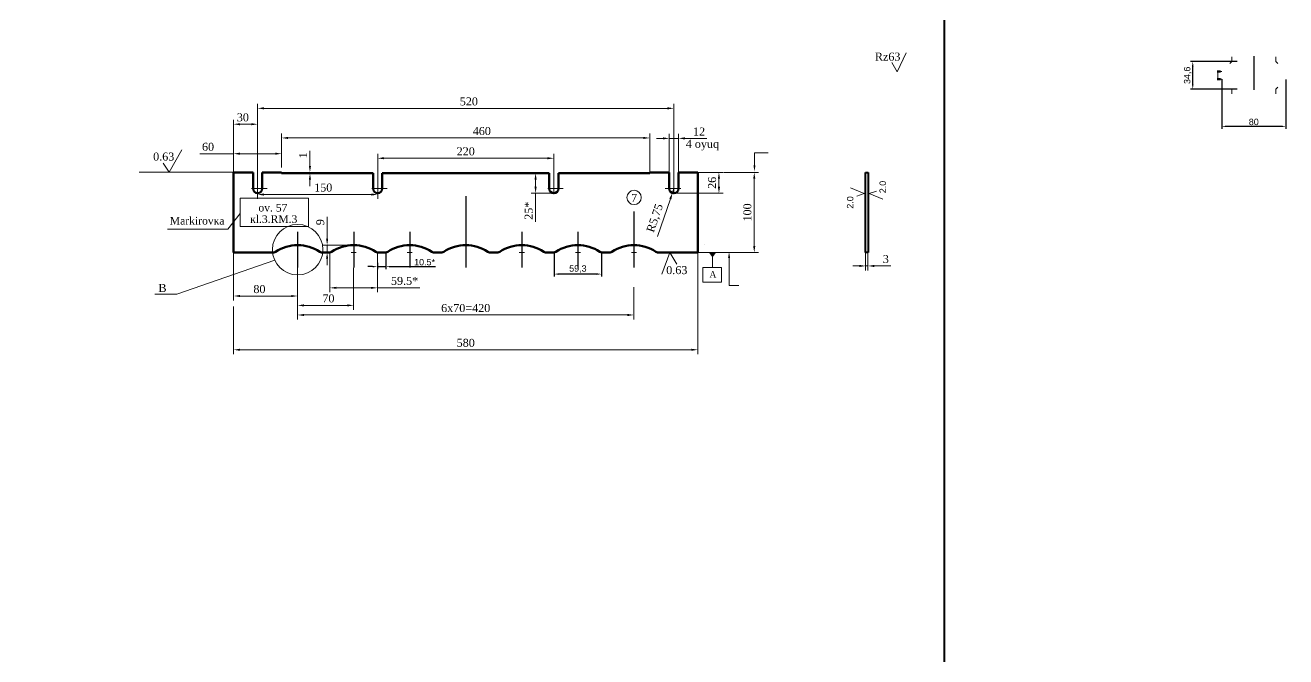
# Model space of a CAD drawing. Header units: millimetres. Extents: x 1526 to 31626, y -4643 to 9189.
# Drawn here: x 6226 to 7801, y 6533 to 7322 of the extents above; entities that cross this region are included whole.
import ezdxf

# ---------------------------------------------------------------- set-up
doc = ezdxf.new("R2010")
doc.units = ezdxf.units.MM
for name, color, linetype, lineweight in [('Quota', 3, 'Continuous', 40), ('контурная', 7, 'Continuous', 50), ('размерные', 7, 'Continuous', 25), ('тонкая', 7, 'Continuous', 20), ('тонкий', 7, 'Continuous', 20)]:
    doc.layers.add(name, color=color, linetype=linetype, lineweight=lineweight)
doc.layers.add('осевая', color=4, linetype='Continuous')
doc.styles.add('s2.5v4', font='times.ttf', dxfattribs={"height": 10})
doc.styles.get("Standard").update_dxf_attribs({"font": 'arial.ttf'})
doc.dimstyles.new('s2.5v4', dxfattribs={"dimtxt": 10, "dimasz": 8, "dimexe": 5.5, "dimexo": 0.5, "dimgap": 3.5, "dimtad": 1, "dimdec": 0, "dimtxsty": 's2.5v4', "dimcen": 2.5, "dimclrd": 256, "dimclre": 1, "dimclrt": 256, "dimadec": 0, "dimazin": 0, "dimtfac": 1, "dimtdec": 0, "dimtmove": 0, "dimatfit": 3, "dimfxl": 1, "dimlwd": -1, "dimlwe": -1, "dimarcsym": 0})
doc.dimstyles.new('s2v4', dxfattribs={"dimtxt": 8, "dimasz": 6, "dimexe": 3, "dimexo": 0, "dimgap": 1.5, "dimtad": 1, "dimtxsty": 'Standard', "dimcen": 2.5, "dimadec": 0, "dimazin": 0, "dimtfac": 1, "dimtmove": 0, "dimatfit": 3, "dimfxl": 1, "dimarcsym": 0})
doc.dimstyles.new('s2v4$0', dxfattribs={"dimtxt": 8, "dimasz": 6, "dimexe": 3, "dimexo": 0, "dimgap": 1.5, "dimtad": 1, "dimtxsty": 'Standard', "dimcen": 2.5, "dimadec": 0, "dimazin": 0, "dimtfac": 1, "dimtmove": 0, "dimatfit": 3, "dimfxl": 1, "dimarcsym": 0})

# ---------------------------------------------------------------- blocks, each defined once
blk = doc.blocks.new('*D319')
at = {"layer": 'Defpoints', "color": 0, "transparency": 16777216}
for p in [(6516.6, 7218.2), (6516.6, 7138.1), (7036.6, 7138.1)]:
    blk.add_point(p, dxfattribs=at)
at = {"layer": 'тонкая', "color": 1, "transparency": 16777216}
for p, q in [((6516.6, 7138.6), (6516.6, 7223.7)), ((7036.6, 7138.6), (7036.6, 7223.7))]:
    blk.add_line(p, q, dxfattribs=at)
at = {"layer": 'тонкая', "transparency": 16777216}
blk.add_line((7028.6, 7218.2), (6524.6, 7218.2), dxfattribs=at)
for points in [[(6524.6, 7219.6), (6524.6, 7216.9), (6516.6, 7218.2)], [(7028.6, 7219.6), (7028.6, 7216.9), (7036.6, 7218.2)]]:
    blk.add_solid(points, dxfattribs=at)
at = {"layer": 'тонкая', "transparency": 16777216, "insert": (6780.5, 7226.8), "char_height": 10, "attachment_point": 5, "style": 's2.5v4'}
blk.add_mtext('520', dxfattribs=at)
blk = doc.blocks.new('*D213')
at = {"layer": 'Defpoints', "color": 0, "transparency": 16777216}
for p in [(6863.9, 7137.1), (6880.9, 7137.1), (6886.6, 7112.1)]:
    blk.add_point(p, dxfattribs=at)
at = {"layer": 'тонкая', "color": 1, "transparency": 16777216}
for p, q in [((6880.4, 7137.1), (6858.4, 7137.1)), ((6886.1, 7112.1), (6858.4, 7112.1))]:
    blk.add_line(p, q, dxfattribs=at)
at = {"layer": 'тонкая', "transparency": 16777216}
for p, q in [((6863.9, 7129.1), (6863.9, 7120.1)), ((6863.9, 7112.1), (6863.9, 7076.3))]:
    blk.add_line(p, q, dxfattribs=at)
for points in [[(6862.5, 7129.1), (6865.2, 7129.1), (6863.9, 7137.1)], [(6862.5, 7120.1), (6865.2, 7120.1), (6863.9, 7112.1)]]:
    blk.add_solid(points, dxfattribs=at)
at = {"layer": 'тонкая', "transparency": 16777216, "insert": (6855.3, 7090.2), "char_height": 10, "attachment_point": 5, "rotation": 90, "style": 's2.5v4'}
blk.add_mtext('25*', dxfattribs=at)
blk = doc.blocks.new('*D320')
at = {"layer": 'Defpoints', "color": 0, "transparency": 16777216}
for p in [(6547.6, 7138.1), (6582, 7137.1), (6587.9, 7137.1)]:
    blk.add_point(p, dxfattribs=at)
at = {"layer": 'тонкая', "transparency": 16777216}
for p, q in [((6582, 7146.1), (6582, 7165)), ((6582, 7137.1), (6582, 7138.1)), ((6582, 7129.1), (6582, 7121.1))]:
    blk.add_line(p, q, dxfattribs=at)
at = {"layer": 'тонкая', "color": 1, "transparency": 16777216}
for p, q in [((6548.1, 7138.1), (6587.5, 7138.1)), ((6587.4, 7137.1), (6576.5, 7137.1))]:
    blk.add_line(p, q, dxfattribs=at)
at = {"layer": 'тонкая', "transparency": 16777216}
for points in [[(6580.7, 7146.1), (6583.3, 7146.1), (6582, 7138.1)], [(6580.7, 7129.1), (6583.3, 7129.1), (6582, 7137.1)]]:
    blk.add_solid(points, dxfattribs=at)
at = {"layer": 'тонкая', "transparency": 16777216, "insert": (6573.5, 7159.5), "char_height": 10, "attachment_point": 5, "rotation": 90, "style": 's2.5v4'}
blk.add_mtext('1', dxfattribs=at)
blk = doc.blocks.new('*D321')
at = {"layer": 'Defpoints', "color": 0, "transparency": 16777216}
for p in [(6486.6, 7198.4), (6486.6, 7138.1), (6516.6, 7138.6)]:
    blk.add_point(p, dxfattribs=at)
at = {"layer": 'тонкая', "color": 1, "transparency": 16777216}
for p, q in [((6486.6, 7138.6), (6486.6, 7203.9)), ((6516.6, 7139.1), (6516.6, 7203.9))]:
    blk.add_line(p, q, dxfattribs=at)
at = {"layer": 'тонкая', "transparency": 16777216}
blk.add_line((6508.6, 7198.4), (6494.6, 7198.4), dxfattribs=at)
for points in [[(6494.6, 7199.7), (6494.6, 7197), (6486.6, 7198.4)], [(6508.6, 7199.7), (6508.6, 7197), (6516.6, 7198.4)]]:
    blk.add_solid(points, dxfattribs=at)
at = {"layer": 'тонкая', "transparency": 16777216, "insert": (6498.2, 7206.9), "char_height": 10, "attachment_point": 5, "style": 's2.5v4'}
blk.add_mtext('30', dxfattribs=at)
blk = doc.blocks.new('*D322')
at = {"layer": 'Defpoints', "color": 0, "transparency": 16777216}
for p in [(7042.4, 7180.7), (7030.9, 7138.1), (7042.4, 7138.1)]:
    blk.add_point(p, dxfattribs=at)
at = {"layer": 'тонкая', "transparency": 16777216}
for p, q in [((7022.9, 7180.7), (7014.9, 7180.7)), ((7030.9, 7180.7), (7042.4, 7180.7)), ((7050.4, 7180.7), (7077.8, 7180.7))]:
    blk.add_line(p, q, dxfattribs=at)
at = {"layer": 'тонкая', "color": 1, "transparency": 16777216}
for p, q in [((7030.9, 7138.6), (7030.9, 7186.2)), ((7042.4, 7138.6), (7042.4, 7186.2))]:
    blk.add_line(p, q, dxfattribs=at)
at = {"layer": 'тонкая', "transparency": 16777216}
for points in [[(7022.9, 7182), (7022.9, 7179.3), (7030.9, 7180.7)], [(7050.4, 7182), (7050.4, 7179.3), (7042.4, 7180.7)]]:
    blk.add_solid(points, dxfattribs=at)
at = {"layer": 'тонкая', "transparency": 16777216, "insert": (7068.1, 7189.2), "char_height": 10, "attachment_point": 5, "style": 's2.5v4'}
blk.add_mtext('12', dxfattribs=at)
blk = doc.blocks.new('*D323')
at = {"layer": 'Defpoints', "color": 0, "transparency": 16777216}
for p in [(7066.6, 7138.1), (7092.9, 7138.1), (7036.6, 7112.1)]:
    blk.add_point(p, dxfattribs=at)
at = {"layer": 'тонкая', "color": 1, "transparency": 16777216}
for p, q in [((7067.1, 7138.1), (7098.4, 7138.1)), ((7037.1, 7112.1), (7098.4, 7112.1))]:
    blk.add_line(p, q, dxfattribs=at)
at = {"layer": 'тонкая', "transparency": 16777216}
blk.add_line((7092.9, 7120.1), (7092.9, 7130.1), dxfattribs=at)
for points in [[(7091.6, 7130.1), (7094.3, 7130.1), (7092.9, 7138.1)], [(7091.6, 7120.1), (7094.3, 7120.1), (7092.9, 7112.1)]]:
    blk.add_solid(points, dxfattribs=at)
at = {"layer": 'тонкая', "transparency": 16777216, "insert": (7084.4, 7125.1), "char_height": 10, "attachment_point": 5, "rotation": 90, "style": 's2.5v4'}
blk.add_mtext('26', dxfattribs=at)
blk = doc.blocks.new('*D214')
at = {"layer": 'Defpoints', "color": 0, "transparency": 16777216}
for p in [(6486.6, 7154.2), (6546.6, 7161.5), (6546.6, 7143.6)]:
    blk.add_point(p, dxfattribs=at)
at = {"layer": 'тонкая', "color": 1, "transparency": 16777216}
for p, q in [((6486.6, 7154.7), (6486.6, 7167)), ((6546.6, 7144.1), (6546.6, 7167))]:
    blk.add_line(p, q, dxfattribs=at)
at = {"layer": 'тонкая', "transparency": 16777216}
for p, q in [((6486.6, 7161.5), (6444.4, 7161.5)), ((6538.6, 7161.5), (6494.6, 7161.5))]:
    blk.add_line(p, q, dxfattribs=at)
for points in [[(6494.6, 7162.9), (6494.6, 7160.2), (6486.6, 7161.5)], [(6538.6, 7162.9), (6538.6, 7160.2), (6546.6, 7161.5)]]:
    blk.add_solid(points, dxfattribs=at)
at = {"layer": 'тонкая', "transparency": 16777216, "insert": (6454.7, 7170.1), "char_height": 10, "attachment_point": 5, "style": 's2.5v4'}
blk.add_mtext('60', dxfattribs=at)
blk = doc.blocks.new('*D324')
at = {"layer": 'Defpoints', "color": 0, "transparency": 16777216}
for p in [(7006.6, 7181.2), (6546.6, 7160.1), (7006.6, 7138.1)]:
    blk.add_point(p, dxfattribs=at)
at = {"layer": 'тонкая', "color": 1, "transparency": 16777216}
for p, q in [((6546.6, 7160.6), (6546.6, 7186.7)), ((7006.6, 7138.6), (7006.6, 7186.7))]:
    blk.add_line(p, q, dxfattribs=at)
at = {"layer": 'тонкая', "transparency": 16777216}
blk.add_line((6554.6, 7181.2), (6998.6, 7181.2), dxfattribs=at)
for points in [[(6554.6, 7182.5), (6554.6, 7179.9), (6546.6, 7181.2)], [(6998.6, 7182.5), (6998.6, 7179.9), (7006.6, 7181.2)]]:
    blk.add_solid(points, dxfattribs=at)
at = {"layer": 'тонкая', "transparency": 16777216, "insert": (6796.7, 7189.8), "char_height": 10, "attachment_point": 5, "style": 's2.5v4'}
blk.add_mtext('460', dxfattribs=at)
blk = doc.blocks.new('*D325')
at = {"layer": 'Defpoints', "color": 0, "transparency": 16777216}
for p in [(7098.4, 7138.1), (7137, 7138.1), (7066.6, 7038.1)]:
    blk.add_point(p, dxfattribs=at)
at = {"layer": 'тонкая', "color": 1, "transparency": 16777216}
for p, q in [((7098.9, 7138.1), (7142.5, 7138.1)), ((7067.1, 7038.1), (7142.5, 7038.1))]:
    blk.add_line(p, q, dxfattribs=at)
at = {"layer": 'тонкая', "transparency": 16777216}
blk.add_line((7137, 7046.1), (7137, 7130.1), dxfattribs=at)
for points in [[(7135.7, 7130.1), (7138.4, 7130.1), (7137, 7138.1)], [(7135.7, 7046.1), (7138.4, 7046.1), (7137, 7038.1)]]:
    blk.add_solid(points, dxfattribs=at)
at = {"layer": 'тонкая', "transparency": 16777216, "insert": (7128.4, 7088.1), "char_height": 10, "attachment_point": 5, "rotation": 90, "style": 's2.5v4'}
blk.add_mtext('100', dxfattribs=at)
blk = doc.blocks.new('*D215')
at = {"layer": 'Defpoints', "color": 0, "transparency": 16777216}
for p in [(7066.6, 7038.1), (6486.6, 6971.1), (7066.6, 6916.4)]:
    blk.add_point(p, dxfattribs=at)
at = {"layer": 'тонкая', "color": 1, "transparency": 16777216}
for p, q in [((7066.6, 7037.6), (7066.6, 6910.9)), ((6486.6, 6970.6), (6486.6, 6910.9))]:
    blk.add_line(p, q, dxfattribs=at)
at = {"layer": 'тонкая', "transparency": 16777216}
blk.add_line((6494.6, 6916.4), (7058.6, 6916.4), dxfattribs=at)
for points in [[(6494.6, 6917.7), (6494.6, 6915.1), (6486.6, 6916.4)], [(7058.6, 6917.7), (7058.6, 6915.1), (7066.6, 6916.4)]]:
    blk.add_solid(points, dxfattribs=at)
at = {"layer": 'тонкая', "transparency": 16777216, "insert": (6776.6, 6925), "char_height": 10, "attachment_point": 5, "style": 's2.5v4'}
blk.add_mtext('580', dxfattribs=at)
blk = doc.blocks.new('*D326')
at = {"layer": 'Defpoints', "color": 0, "transparency": 16777216}
for p in [(7276.1, 7038.1), (7279.1, 7038.1), (7279.1, 7021.2)]:
    blk.add_point(p, dxfattribs=at)
at = {"layer": 'тонкая', "color": 1, "transparency": 16777216}
for p, q in [((7276.1, 7037.6), (7276.1, 7015.7)), ((7279.1, 7037.6), (7279.1, 7015.7))]:
    blk.add_line(p, q, dxfattribs=at)
at = {"layer": 'тонкая', "transparency": 16777216}
for p, q in [((7268.1, 7021.2), (7260.1, 7021.2)), ((7276.1, 7021.2), (7279.1, 7021.2)), ((7287.1, 7021.2), (7307.7, 7021.2))]:
    blk.add_line(p, q, dxfattribs=at)
for points in [[(7268.1, 7022.5), (7268.1, 7019.8), (7276.1, 7021.2)], [(7287.1, 7022.5), (7287.1, 7019.8), (7279.1, 7021.2)]]:
    blk.add_solid(points, dxfattribs=at)
at = {"layer": 'тонкая', "transparency": 16777216, "insert": (7301.4, 7029.8), "char_height": 10, "attachment_point": 5, "style": 's2.5v4'}
blk.add_mtext('3', dxfattribs=at)
blk = doc.blocks.new('*D327')
at = {"layer": 'Defpoints', "color": 0, "transparency": 16777216}
for p in [(7036.6, 7117.9), (7034.8, 7112.4)]:
    blk.add_point(p, dxfattribs=at)
at = {"layer": 'тонкая', "transparency": 16777216}
for p, q in [((7036.6, 7117.9), (7034.8, 7112.4)), ((7016.2, 7058), (7032.2, 7104.9))]:
    blk.add_line(p, q, dxfattribs=at)
blk.add_solid([(7030.9, 7105.3), (7033.5, 7104.4), (7034.8, 7112.4)], dxfattribs=at)
at = {"layer": 'тонкая', "transparency": 16777216, "insert": (7013.7, 7080.8), "char_height": 10, "attachment_point": 5, "rotation": 71.1387, "style": 's2.5v4'}
blk.add_mtext('R5,75', dxfattribs=at)
blk = doc.blocks.new('*D328')
at = {"layer": 'Defpoints', "color": 0, "transparency": 16777216}
for p in [(6636.6, 7047.3), (6603.5, 7038.1), (6606.9, 7038.1)]:
    blk.add_point(p, dxfattribs=at)
at = {"layer": 'тонкая', "transparency": 16777216}
for p, q in [((6603.5, 7055.3), (6603.5, 7082.4)), ((6603.5, 7038.1), (6603.5, 7047.3)), ((6603.5, 7030.1), (6603.5, 7022.1))]:
    blk.add_line(p, q, dxfattribs=at)
at = {"layer": 'тонкая', "color": 1, "transparency": 16777216}
for p, q in [((6636.1, 7047.3), (6598, 7047.3)), ((6606.4, 7038.1), (6598, 7038.1))]:
    blk.add_line(p, q, dxfattribs=at)
at = {"layer": 'тонкая', "transparency": 16777216}
for points in [[(6602.1, 7055.3), (6604.8, 7055.3), (6603.5, 7047.3)], [(6602.1, 7030.1), (6604.8, 7030.1), (6603.5, 7038.1)]]:
    blk.add_solid(points, dxfattribs=at)
at = {"layer": 'тонкая', "transparency": 16777216, "insert": (6594.9, 7075.9), "char_height": 10, "attachment_point": 5, "rotation": 90, "style": 's2.5v4'}
blk.add_mtext('9', dxfattribs=at)
blk = doc.blocks.new('*D329')
at = {"layer": 'Defpoints', "color": 0, "transparency": 16777216}
for p in [(6486.6, 7038.1), (6566.6, 7019.2), (6566.6, 6983.6)]:
    blk.add_point(p, dxfattribs=at)
at = {"layer": 'тонкая', "color": 1, "transparency": 16777216}
for p, q in [((6486.6, 7037.6), (6486.6, 6978.1)), ((6566.6, 7018.7), (6566.6, 6978.1))]:
    blk.add_line(p, q, dxfattribs=at)
at = {"layer": 'тонкая', "transparency": 16777216}
blk.add_line((6494.6, 6983.6), (6558.6, 6983.6), dxfattribs=at)
for points in [[(6494.6, 6984.9), (6494.6, 6982.3), (6486.6, 6983.6)], [(6558.6, 6984.9), (6558.6, 6982.3), (6566.6, 6983.6)]]:
    blk.add_solid(points, dxfattribs=at)
at = {"layer": 'тонкая', "transparency": 16777216, "insert": (6518.9, 6992.2), "char_height": 10, "attachment_point": 5, "style": 's2.5v4'}
blk.add_mtext('80', dxfattribs=at)
blk = doc.blocks.new('*D330')
at = {"layer": 'Defpoints', "color": 0, "transparency": 16777216}
for p in [(6566.6, 7007.9), (6636.6, 7019.2), (6566.6, 6971.9)]:
    blk.add_point(p, dxfattribs=at)
at = {"layer": 'тонкая', "color": 1, "transparency": 16777216}
for p, q in [((6636.6, 7018.7), (6636.6, 6966.4)), ((6566.6, 7007.4), (6566.6, 6966.4))]:
    blk.add_line(p, q, dxfattribs=at)
at = {"layer": 'тонкая', "transparency": 16777216}
blk.add_line((6628.6, 6971.9), (6574.6, 6971.9), dxfattribs=at)
for points in [[(6574.6, 6973.2), (6574.6, 6970.5), (6566.6, 6971.9)], [(6628.6, 6973.2), (6628.6, 6970.5), (6636.6, 6971.9)]]:
    blk.add_solid(points, dxfattribs=at)
at = {"layer": 'тонкая', "transparency": 16777216, "insert": (6605.1, 6980.5), "char_height": 10, "attachment_point": 5, "style": 's2.5v4'}
blk.add_mtext('70', dxfattribs=at)
blk = doc.blocks.new('*D331')
at = {"layer": 'Defpoints', "color": 0, "transparency": 16777216}
for p in [(6606.9, 7038.1), (6666.3, 7038.1), (6666.3, 6993.8)]:
    blk.add_point(p, dxfattribs=at)
at = {"layer": 'тонкая', "color": 1, "transparency": 16777216}
for p, q in [((6606.9, 7037.6), (6606.9, 6988.3)), ((6666.3, 7037.6), (6666.3, 6988.3))]:
    blk.add_line(p, q, dxfattribs=at)
at = {"layer": 'тонкая', "transparency": 16777216}
for p, q in [((6614.9, 6993.8), (6658.3, 6993.8)), ((6666.3, 6993.8), (6719.4, 6993.8))]:
    blk.add_line(p, q, dxfattribs=at)
for points in [[(6614.9, 6995.1), (6614.9, 6992.5), (6606.9, 6993.8)], [(6658.3, 6995.1), (6658.3, 6992.5), (6666.3, 6993.8)]]:
    blk.add_solid(points, dxfattribs=at)
at = {"layer": 'тонкая', "transparency": 16777216, "insert": (6700.2, 7002.4), "char_height": 10, "attachment_point": 5, "style": 's2.5v4'}
blk.add_mtext('59.5*', dxfattribs=at)
blk = doc.blocks.new('*D216')
at = {"layer": 'Defpoints', "color": 0, "transparency": 16777216}
for p in [(6566.6, 6995.1), (6986.6, 6995.1), (6986.6, 6959.9)]:
    blk.add_point(p, dxfattribs=at)
at = {"layer": 'тонкая', "color": 1, "transparency": 16777216}
for p, q in [((6566.6, 6994.6), (6566.6, 6954.4)), ((6986.6, 6994.6), (6986.6, 6954.4))]:
    blk.add_line(p, q, dxfattribs=at)
at = {"layer": 'тонкая', "transparency": 16777216}
blk.add_line((6574.6, 6959.9), (6978.6, 6959.9), dxfattribs=at)
for points in [[(6574.6, 6961.2), (6574.6, 6958.5), (6566.6, 6959.9)], [(6978.6, 6961.2), (6978.6, 6958.5), (6986.6, 6959.9)]]:
    blk.add_solid(points, dxfattribs=at)
at = {"layer": 'тонкая', "transparency": 16777216, "insert": (6776.6, 6968.5), "char_height": 10, "attachment_point": 5, "style": 's2.5v4'}
blk.add_mtext('6x70=420', dxfattribs=at)
blk = doc.blocks.new('*D332')
at = {"layer": 'Defpoints', "color": 0, "transparency": 16777216}
for p in [(6887, 7038.1), (6946.3, 7038.1), (6887, 7011)]:
    blk.add_point(p, dxfattribs=at)
at = {"layer": 'тонкая', "color": 0, "lineweight": -2, "transparency": 16777216}
for p, q in [((6887, 7038.1), (6887, 7008)), ((6946.3, 7038.1), (6946.3, 7008)), ((6940.3, 7011), (6893, 7011))]:
    blk.add_line(p, q, dxfattribs=at)
at = {"layer": 'тонкая', "color": 0, "transparency": 16777216}
for points in [[(6893, 7012), (6893, 7010), (6887, 7011)], [(6940.3, 7012), (6940.3, 7010), (6946.3, 7011)]]:
    blk.add_solid(points, dxfattribs=at)
at = {"layer": 'тонкая', "color": 0, "transparency": 16777216, "insert": (6916.7, 7017.3), "char_height": 8, "attachment_point": 5}
blk.add_mtext('59,3', dxfattribs=at)
blk = doc.blocks.new('*D333')
at = {"layer": 'Defpoints', "color": 0, "transparency": 16777216}
for p in [(6666.3, 7024.9), (6676.9, 7038.1), (6676.9, 7020.3)]:
    blk.add_point(p, dxfattribs=at)
at = {"layer": 'тонкая', "color": 0, "lineweight": -2, "transparency": 16777216}
for p, q in [((6666.3, 7024.9), (6666.3, 7017.3)), ((6676.9, 7038.1), (6676.9, 7017.3)), ((6660.3, 7020.3), (6654.3, 7020.3)), ((6666.3, 7020.3), (6676.9, 7020.3)), ((6682.9, 7020.3), (6739, 7020.3))]:
    blk.add_line(p, q, dxfattribs=at)
at = {"layer": 'тонкая', "color": 0, "transparency": 16777216}
for points in [[(6660.3, 7021.3), (6660.3, 7019.3), (6666.3, 7020.3)], [(6682.9, 7021.3), (6682.9, 7019.3), (6676.9, 7020.3)]]:
    blk.add_solid(points, dxfattribs=at)
at = {"layer": 'тонкая', "color": 0, "transparency": 16777216, "insert": (6725.2, 7025.9), "char_height": 8, "attachment_point": 5}
blk.add_mtext('10.5*', dxfattribs=at)
blk = doc.blocks.new('*D334')
at = {"layer": 'Defpoints', "color": 0, "transparency": 16777216}
for p in [(6516.6, 7112.1), (6516.6, 7110.5), (6666.6, 7113.4)]:
    blk.add_point(p, dxfattribs=at)
at = {"layer": 'тонкая', "color": 1, "transparency": 16777216}
for p, q in [((6516.6, 7111.6), (6516.6, 7105)), ((6666.6, 7112.9), (6666.6, 7105))]:
    blk.add_line(p, q, dxfattribs=at)
at = {"layer": 'тонкая', "transparency": 16777216}
blk.add_line((6658.6, 7110.5), (6524.6, 7110.5), dxfattribs=at)
for points in [[(6524.6, 7111.8), (6524.6, 7109.1), (6516.6, 7110.5)], [(6658.6, 7111.8), (6658.6, 7109.1), (6666.6, 7110.5)]]:
    blk.add_solid(points, dxfattribs=at)
at = {"layer": 'тонкая', "transparency": 16777216, "insert": (6598.6, 7119.1), "char_height": 10, "attachment_point": 5, "style": 's2.5v4'}
blk.add_mtext('150', dxfattribs=at)
blk = doc.blocks.new('*D335')
at = {"layer": 'Defpoints', "color": 0, "transparency": 16777216}
for p in [(6886.6, 7155.8), (6666.6, 7138.1), (6886.6, 7138.1)]:
    blk.add_point(p, dxfattribs=at)
at = {"layer": 'тонкая', "color": 1, "transparency": 16777216}
for p, q in [((6666.6, 7138.6), (6666.6, 7161.3)), ((6886.6, 7138.6), (6886.6, 7161.3))]:
    blk.add_line(p, q, dxfattribs=at)
at = {"layer": 'тонкая', "transparency": 16777216}
blk.add_line((6674.6, 7155.8), (6878.6, 7155.8), dxfattribs=at)
for points in [[(6674.6, 7157.2), (6674.6, 7154.5), (6666.6, 7155.8)], [(6878.6, 7157.2), (6878.6, 7154.5), (6886.6, 7155.8)]]:
    blk.add_solid(points, dxfattribs=at)
at = {"layer": 'тонкая', "transparency": 16777216, "insert": (6776.6, 7164.4), "char_height": 10, "attachment_point": 5, "style": 's2.5v4'}
blk.add_mtext('220', dxfattribs=at)
blk = doc.blocks.new('*D972')
at = {"layer": 'Defpoints', "color": 0, "transparency": 16777216}
for p in [(7721, 7254.7), (7801, 7254.3), (7721, 7195.7)]:
    blk.add_point(p, dxfattribs=at)
at = {"layer": 'тонкий', "color": 0, "lineweight": -2, "transparency": 16777216}
for p, q in [((7721, 7254.7), (7721, 7192.7)), ((7801, 7254.3), (7801, 7192.7)), ((7795, 7195.7), (7727, 7195.7))]:
    blk.add_line(p, q, dxfattribs=at)
at = {"layer": 'тонкий', "color": 0, "transparency": 16777216}
for points in [[(7727, 7196.7), (7727, 7194.7), (7721, 7195.7)], [(7795, 7196.7), (7795, 7194.7), (7801, 7195.7)]]:
    blk.add_solid(points, dxfattribs=at)
at = {"layer": 'тонкий', "color": 0, "transparency": 16777216, "insert": (7761, 7201.2), "char_height": 8, "attachment_point": 5}
blk.add_mtext('80', dxfattribs=at)
blk = doc.blocks.new('*D973')
at = {"layer": 'Defpoints', "color": 0, "transparency": 16777216}
for p in [(7684.8, 7276.8), (7740.3, 7276.8), (7740.3, 7242.2)]:
    blk.add_point(p, dxfattribs=at)
at = {"layer": 'тонкий', "color": 0, "lineweight": -2, "transparency": 16777216}
for p, q in [((7740.3, 7276.8), (7681.8, 7276.8)), ((7684.8, 7248.2), (7684.8, 7270.8)), ((7740.3, 7242.2), (7681.8, 7242.2))]:
    blk.add_line(p, q, dxfattribs=at)
at = {"layer": 'тонкий', "color": 0, "transparency": 16777216}
for points in [[(7683.8, 7270.8), (7685.8, 7270.8), (7684.8, 7276.8)], [(7683.8, 7248.2), (7685.8, 7248.2), (7684.8, 7242.2)]]:
    blk.add_solid(points, dxfattribs=at)
at = {"layer": 'тонкий', "color": 0, "transparency": 16777216, "insert": (7678.5, 7259.5), "char_height": 8, "attachment_point": 5, "rotation": 90}
blk.add_mtext('34,6', dxfattribs=at)

msp = doc.modelspace()

# ---------------------------------------------------------------- hatches: boundary and pattern name
at = {"lineweight": 15}
msp.add_hatch(color=256, dxfattribs=at).paths.add_polyline_path([(7081.14628, 7037.96765), (7085.06552, 7032.82002), (7088.76076, 7037.96765)])

# ---------------------------------------------------------------- linework, layer by layer
for p, q in [((7137.23583, 7147.052), (7137.2901, 7162.70257)), ((7274.37396, 7111.62241), (7257.07534, 7118.74998)), ((6494.83388, 7105.98992), (6494.83388, 7070.37506)), ((6580.36457, 7105.98992), (6494.83388, 7105.98992)), ((6580.36457, 7070.37506), (6580.36457, 7105.98992)), ((7265.2159, 7108.56768), (7274.37396, 7111.62241)), ((7289.64096, 7114.67626), (7280.4829, 7111.62154)), ((7280.4829, 7111.62154), (7297.78152, 7104.49397)), ((6479.5604, 7067.32233), (6494.83384, 7086.65607)), ((6404.21182, 7067.32233), (6479.5604, 7067.32233)), ((6494.83388, 7070.37506), (6580.36457, 7070.37506)), ((7081.14628, 7037.96765), (7085.06552, 7032.82002)), ((7085.06248, 7029.98787), (7085.06552, 7032.82002)), ((7085.06248, 7019.13315), (7085.06248, 7029.76402)), ((7088.76076, 7037.96765), (7085.06552, 7032.82002)), ((7085.06552, 7032.82002), (7085.06552, 7032.82002)), ((7105.57239, 7030.94832), (7105.57239, 6996.8556)), ((7072.74802, 7019.2521), (7096.16716, 7019.2521)), ((7072.74802, 7019.2521), (7072.74802, 7000.93587)), ((7096.16716, 7019.2521), (7096.16716, 7000.93587)), ((7072.74802, 7000.93587), (7096.16716, 7000.93587)), ((7117.88507, 6996.8556), (7105.57239, 6996.8556))]:
    msp.add_line(p, q, dxfattribs=at)
at = {"lineweight": 40}
for p, q in [((7276.11931, 7138.11584), (7279.11931, 7138.11584)), ((7276.11931, 7038.11584), (7276.11931, 7138.11584)), ((7279.11931, 7138.11584), (7279.11931, 7038.11584)), ((7279.11931, 7038.11584), (7276.11931, 7038.11584))]:
    msp.add_line(p, q, dxfattribs=at)
at = {"lineweight": 15}
for points in [[(7135.95846, 7147.17539), (7138.62513, 7147.17539), (7137.29179, 7139.17539)], [(7104.23906, 7030.94832), (7106.90573, 7030.94832), (7105.57239, 7038.94832)]]:
    msp.add_solid(points, dxfattribs=at)
at = {"layer": 'Quota'}
msp.add_lwpolyline([(4977.71994, 8296.67596), (7374.22964, 8296.67596), (7374.22964, 3030.00211), (4345.01887, 3030.00211), (4345.01887, 8296.67596), (4977.71994, 8296.67596)], dxfattribs=at)
at = {"layer": 'контурная'}
for p, q in [((7719.35824, 7264.30541), (7715.24533, 7264.30541)), ((7719.35824, 7254.70541), (7715.24533, 7254.70541)), ((6510.89234, 7138.11584), (6486.64234, 7138.11584)), ((6486.64234, 7138.11584), (6486.64234, 7038.11584)), ((6510.89234, 7117.86584), (6510.89234, 7138.11584)), ((6522.39234, 7117.86584), (6522.39234, 7138.11584)), ((6522.39234, 7138.11584), (6546.64234, 7138.11584)), ((6546.64234, 7138.11584), (6546.64234, 7137.11584)), ((6546.64234, 7137.11584), (6660.89234, 7137.11584)), ((6660.89234, 7117.86584), (6660.89234, 7137.11584)), ((6672.39234, 7137.11584), (6770.89234, 7137.11584)), ((6672.39234, 7117.86584), (6672.39234, 7137.11584)), ((6770.89234, 7137.11584), (6880.89234, 7137.11584)), ((6880.89234, 7117.86584), (6880.89234, 7137.11584)), ((6892.39234, 7137.11584), (7006.64234, 7137.11584)), ((6892.39234, 7117.86584), (6892.39234, 7137.11584)), ((7030.89234, 7138.11584), (7006.64234, 7138.11584)), ((7006.64234, 7137.11584), (7006.64234, 7138.11584)), ((7030.89234, 7117.86584), (7030.89234, 7138.11584)), ((7066.64234, 7138.11584), (7042.39234, 7138.11584)), ((7042.39234, 7117.86584), (7042.39234, 7138.11584)), ((7066.64234, 7038.11584), (7066.64234, 7138.11584)), ((6537.05445, 7038.11584), (6486.64234, 7038.11584)), ((6606.879, 7038.11199), (6596.40438, 7038.11204)), ((6677.07116, 7038.11322), (6666.2803, 7038.11397)), ((6677.10661, 7038.11391), (6671.61801, 7038.11391)), ((6736.21353, 7038.11129), (6746.88031, 7038.11204)), ((6806.17807, 7038.11391), (6811.66668, 7038.11391)), ((6806.21353, 7038.11129), (6816.88031, 7038.11204)), ((6876.30629, 7038.11322), (6887.00439, 7038.11397)), ((6946.30629, 7038.11322), (6957.00439, 7038.11397)), ((7016.23024, 7038.11584), (7066.64234, 7038.11584))]:
    msp.add_line(p, q, dxfattribs=at)
for centre, radius, start, end in [((6516.64234, 7117.86584), 5.75, 180, 0), ((6666.64234, 7117.86584), 5.75, 180, 0), ((6886.64234, 7117.86584), 5.75, 180, 0), ((7036.64234, 7117.86584), 5.75, 180, 0), ((6566.64187, 6998.56515), 48.74614, 55.64874544, 124.35135686), ((6636.64187, 6998.56515), 48.74614, 55.64874544, 124.35135686), ((6706.64187, 6998.56515), 48.74614, 55.64874544, 124.35135686), ((6776.64282, 6998.56515), 48.74614, 55.64864314, 124.35125456), ((6846.64282, 6998.56515), 48.74614, 55.64864314, 124.35125456), ((6916.64282, 6998.56515), 48.74614, 55.64864314, 124.35125456), ((6986.64282, 6998.56515), 48.74614, 55.64864314, 124.35125456), ((6536.879, 7042.11199), 4, 270, 304.35135686), ((6596.40466, 7042.11204), 4, 235.64874544, 269.99597525), ((6606.879, 7042.11199), 4, 270, 304.35135686), ((6666.40466, 7042.11204), 4, 235.64874544, 268.21842098), ((6676.879, 7042.11199), 4, 270, 304.35135686), ((6736.40466, 7042.11204), 4, 235.64874544, 269.99597525), ((6746.88003, 7042.11204), 4, 270.00402475, 304.35125456), ((6806.40569, 7042.11199), 4, 235.64864314, 270), ((6816.88003, 7042.11204), 4, 270.00402475, 304.35125456), ((6876.40569, 7042.11199), 4, 235.64864314, 268.57606025), ((6886.88003, 7042.11204), 4, 271.78157902, 304.35125456), ((6946.40569, 7042.11199), 4, 235.64864314, 268.57606025), ((6956.88003, 7042.11204), 4, 271.78157902, 304.35125456), ((7016.40569, 7042.11199), 4, 235.64864314, 267.4860578)]:
    msp.add_arc(centre, radius, start, end, dxfattribs=at)
at = {"layer": 'осевая'}
for p, q in [((7761.01509, 7283.37189), (7761.01509, 7241.39857)), ((6776.64234, 7108.52997), (6776.64234, 7019.22336)), ((6986.64234, 7089.371), (6986.64234, 7019.22336)), ((6566.64234, 7063.87666), (6566.64234, 7019.22336)), ((6636.64234, 7063.87666), (6636.64234, 7019.22336)), ((6706.64234, 7063.87666), (6706.64234, 7019.22336)), ((6846.64234, 7063.87666), (6846.64234, 7019.22336)), ((6916.64234, 7063.87666), (6916.64234, 7019.22336))]:
    msp.add_line(p, q, dxfattribs=at)
at = {"layer": 'размерные'}
for p, q in [((6566.64172, 7047.31129), (6565.84541, 7047.31129)), ((6566.64172, 7047.31129), (6565.84541, 7047.31129)), ((6636.64172, 7047.31129), (6635.84541, 7047.31129)), ((6636.64172, 7047.31129), (6635.84541, 7047.31129)), ((6706.64172, 7047.31129), (6705.84541, 7047.31129)), ((6706.64172, 7047.31129), (6705.84541, 7047.31129)), ((6776.64296, 7047.31129), (6777.43927, 7047.31129)), ((6846.64296, 7047.31129), (6847.43927, 7047.31129)), ((6846.64296, 7047.31129), (6847.43927, 7047.31129)), ((6916.64296, 7047.31129), (6917.43927, 7047.31129)), ((6916.64296, 7047.31129), (6917.43927, 7047.31129)), ((6986.64296, 7047.31129), (6987.43927, 7047.31129)), ((6986.64296, 7047.31129), (6987.43927, 7047.31129)), ((7074.73919, 7048.11584), (7074.73919, 7048.11584))]:
    msp.add_line(p, q, dxfattribs=at)
at = {"layer": 'тонкая'}
for p, q in [((7733.51509, 7276.80541), (7730.95725, 7274.24757)), ((7733.51509, 7276.80541), (7733.51509, 7282.6783)), ((7788.51509, 7276.80541), (7788.51509, 7282.6783)), ((7788.51509, 7276.80541), (7791.07293, 7274.24757)), ((7716.18666, 7254.50541), (7716.18666, 7264.50541)), ((7719.35824, 7264.30541), (7721.01509, 7264.30541)), ((7719.35824, 7254.70541), (7721.01509, 7254.70541)), ((7788.51509, 7242.20541), (7791.07293, 7244.76325)), ((7733.51509, 7242.20541), (7733.51509, 7236.33252)), ((7788.51509, 7242.20541), (7788.51509, 7236.33252)), ((7137.2901, 7162.70257), (7154.41071, 7162.70257)), ((6486.64234, 7138.61584), (6368.67628, 7138.61584)), ((6516.64234, 7138.11584), (6516.64234, 7112.11584)), ((6666.64234, 7138.11584), (6666.64234, 7112.11584)), ((6886.64234, 7138.11584), (6886.64234, 7112.11584)), ((7036.64234, 7138.11584), (7036.64234, 7112.11584)), ((6528.42861, 7117.86584), (6509.15451, 7117.86584)), ((6678.42861, 7117.86584), (6659.15451, 7117.86584)), ((6898.42861, 7117.86584), (6879.15451, 7117.86584)), ((7025.85607, 7117.86584), (7045.13017, 7117.86584)), ((6639.75923, 7038.11391), (6633.32322, 7038.11391)), ((6639.75923, 7038.11391), (6633.32322, 7038.11391)), ((6709.75923, 7038.11391), (6703.32322, 7038.11391)), ((6709.75923, 7038.11391), (6703.32322, 7038.11391)), ((6843.52546, 7038.11391), (6849.96147, 7038.11391)), ((6913.52546, 7038.11391), (6919.96147, 7038.11391)), ((6983.52546, 7038.11391), (6989.96147, 7038.11391)), ((6983.52546, 7038.11391), (6989.96147, 7038.11391))]:
    msp.add_line(p, q, dxfattribs=at)
for points in [[(7308.70133, 7275.36232), (7315.439, 7263.69232), (7326.6658, 7287.76828)], [(6398.5182, 7149.56603), (6406.0401, 7138.61584), (6422.12522, 7166.47607)], [(6537.99832, 7028.46231), (6415.75091, 6985.95435), (6388.40708, 6985.95435)], [(7040.3131, 7023.28848), (7031.60428, 7038.11584), (7021.67508, 7010.83558)]]:
    msp.add_lwpolyline(points, dxfattribs=at)
for centre, radius in [((6986.93585, 7106.81877), 8.93426), ((6566.64234, 7041.55001), 31.49235)]:
    msp.add_circle(centre, radius, dxfattribs=at)

# ---------------------------------------------------------------- texts
at = {"lineweight": 15, "char_height": 8, "attachment_point": 5, "rotation": 90}
for insert in [(7297.54185, 7119.89058), (7256.83555, 7100.54516)]:
    msp.add_mtext('2.0', dxfattribs=dict(at, insert=insert))
at = {"lineweight": 15, "attachment_point": 5}
for s, insert, char_height in [('{\\fTimes New Roman|b0|i0|c0|p18;ov. 57}', (6535.76861, 7093.92776), 9.6), ('{\\fTimes New Roman|b0|i0|c204|p18;Ма\\fTimes New Roman|b0|i0|c0|p18;rkirov\\fTimes New Roman|b0|i0|c204|p18;ка}', (6441.07375, 7077.64675), 9.6), ('{\\fTimes New Roman|b0|i0|c204|p18;к\\fTimes New Roman|b0|i0|c0|p18;l\\fTimes New Roman|b0|i0|c204|p18;.\\fTimes New Roman|b0|i0|c0|p18;3\\fTimes New Roman|b0|i0|c204|p18;.\\fTimes New Roman|b0|i0|c0|p18;RM.3}', (6536.78674, 7079.68175), 9.6), ('{\\fTimes New Roman CYR|b0|i0|c204|p18;A}', (7085.38337, 7010.61436), 8)]:
    msp.add_mtext(s, dxfattribs=dict(at, insert=insert, char_height=char_height))
at = {"layer": 'тонкая', "style": 's2.5v4'}
for s, p in [('Rz63', (7287.73766, 7277.87207)), ('4 oyuq', (7051.50353, 7168.81853)), ('0.63', (6386.1488, 7152.95197)), ('7', (6983.21249, 7101.31798)), ('0.63', (7027.07148, 7010.98712)), ('B', (6392.77545, 6988.67742))]:
    msp.add_text(s, height=10, dxfattribs=at).set_placement(p)

# ---------------------------------------------------------------- dimensions: what is measured, and where the dimension line sits
at = {"layer": 'тонкая'}
for base, p1, p2, picture, middle in [((6516.64234, 7218.24355), (7036.64234, 7138.11584), (6516.64234, 7138.11584), '*D319', (6780.48126, 7218.24355)), ((6486.64234, 7198.3602), (6516.64234, 7138.61584), (6486.64234, 7138.11584), '*D321', (6498.24747, 7198.3602)), ((7006.64234, 7181.19012), (6546.64234, 7160.06635), (7006.64234, 7138.11584), '*D324', (6796.69808, 7181.19012)), ((6546.64234, 7161.53254), (6486.64234, 7154.17499), (6546.64234, 7143.59537), '*D214', (6454.67483, 7161.53254)), ((6516.64234, 7110.47206), (6666.64234, 7113.40099), (6516.64234, 7112.11584), '*D334', (6598.63227, 7110.47206)), ((6566.64234, 6983.58811), (6486.64234, 7038.11584), (6566.64234, 7019.22336), '*D329', (6518.88609, 6983.58811)), ((6566.64234, 6971.86274), (6636.64234, 7019.22336), (6566.64234, 7007.85736), '*D330', (6605.09621, 6971.86274))]:
    dim = msp.add_linear_dim(base=base, p1=p1, p2=p2, dimstyle='s2.5v4', dxfattribs=at)
    dim.commit()
    dim.dimension.update_dxf_attribs({"geometry": picture, "text_midpoint": middle, "dimtype": 160})
for base, p1, p2, dimstyle, picture, middle in [((7042.3923426312, 7180.6828690708), (7030.8923426312, 7138.1158363975), (7042.3923426312, 7138.1158363975), 's2.5v4', '*D322', (7068.1035899275, 7189.1828690708)), ((6886.64234, 7155.84757), (6666.64234, 7138.11584), (6886.64234, 7138.11584), 's2.5v4', '*D335', (6776.64234, 7164.43409)), ((7066.64234, 6916.39374), (6486.64234, 6971.13224), (7066.64234, 7038.11584), 's2.5v4', '*D215', (6776.64234, 6924.98025)), ((6887.00439, 7011.03718), (6946.30629, 7038.11322), (6887.00439, 7038.11397), 's2v4', '*D332', (6916.65534, 7017.34482)), ((7279.11931, 7021.17618), (7276.11931, 7038.11584), (7279.11931, 7038.11584), 's2.5v4', '*D326', (7301.39869, 7029.7627))]:
    dim = msp.add_linear_dim(base=base, p1=p1, p2=p2, dimstyle=dimstyle, dxfattribs=at)
    dim.commit()
    dim.dimension.update_dxf_attribs({"geometry": picture, "text_midpoint": middle})
for base, p1, p2, picture, middle in [((6582.00723, 7137.11584), (6547.55139, 7138.11584), (6587.89793, 7137.11584), '*D320', (6582.00723, 7159.54085)), ((6603.4668, 7038.11199), (6636.64234, 7047.31129), (6606.879, 7038.11199), '*D328', (6603.4668, 7075.86313))]:
    dim = msp.add_linear_dim(base=base, p1=p1, p2=p2, angle=90, dimstyle='s2.5v4', dxfattribs=at)
    dim.commit()
    dim.dimension.update_dxf_attribs({"geometry": picture, "text_midpoint": middle, "dimtype": 160})
dim = msp.add_linear_dim(base=(6863.8814, 7137.11584), p1=(6886.64234, 7112.11584), p2=(6880.89234, 7137.11584), angle=90, text='25*', dimstyle='s2.5v4', dxfattribs=at)
dim.commit()
dim.dimension.update_dxf_attribs({"geometry": '*D213', "text_midpoint": (6863.8814, 7090.2193), "dimtype": 160})
for base, p1, p2, picture, middle in [((7092.94889, 7138.11584), (7036.64234, 7112.11584), (7066.64234, 7138.11584), '*D323', (7084.36237, 7125.11584)), ((7137.03433, 7138.11584), (7066.64234, 7038.11584), (7098.44889, 7138.11584), '*D325', (7128.44782, 7088.11584))]:
    dim = msp.add_linear_dim(base=base, p1=p1, p2=p2, angle=90, dimstyle='s2.5v4', dxfattribs=at)
    dim.commit()
    dim.dimension.update_dxf_attribs({"geometry": picture, "text_midpoint": middle})
dim = msp.add_radius_dim(center=(7036.64234, 7117.86584), mpoint=(7034.78349, 7112.42459), dimstyle='s2.5v4', override={"dimdec": 2}, dxfattribs=at)
dim.commit()
dim.dimension.update_dxf_attribs({"geometry": '*D327', "text_midpoint": (7013.70217, 7080.81075)})
for base, p1, p2, text, dimstyle, picture, middle in [((6666.2803, 6993.8092), (6606.879, 7038.11199), (6666.2803, 7038.11397), '59.5*', 's2.5v4', '*D331', (6700.16093, 6993.8092)), ((6676.879, 7020.34944), (6666.2803, 7024.94256), (6676.879, 7038.11199), '10.5*', 's2v4', '*D333', (6725.24811, 7020.34944))]:
    dim = msp.add_linear_dim(base=base, p1=p1, p2=p2, text=text, dimstyle=dimstyle, dxfattribs=at)
    dim.commit()
    dim.dimension.update_dxf_attribs({"geometry": picture, "text_midpoint": middle, "dimtype": 160})
dim = msp.add_linear_dim(base=(6986.64234, 6959.86155), p1=(6566.64234, 6995.12527), p2=(6986.64234, 6995.12527), text='6x70=<>', dimstyle='s2.5v4', dxfattribs=at)
dim.commit()
dim.dimension.update_dxf_attribs({"geometry": '*D216', "text_midpoint": (6776.64234, 6968.46248)})
at = {"layer": 'тонкий'}
dim = msp.add_linear_dim(base=(7684.83549, 7276.80541), p1=(7740.31505, 7242.21689), p2=(7740.31505, 7276.80541), angle=90, dimstyle='s2v4$0', override={"dimdec": 1}, dxfattribs=at)
dim.commit()
dim.dimension.update_dxf_attribs({"geometry": '*D973', "text_midpoint": (7678.52785, 7259.51115)})
dim = msp.add_linear_dim(base=(7721.01509, 7195.66291), p1=(7801.01509, 7254.34613), p2=(7721.01509, 7254.70541), dimstyle='s2v4$0', override={"dimdec": 1}, dxfattribs=at)
dim.commit()
dim.dimension.update_dxf_attribs({"geometry": '*D972', "text_midpoint": (7761.01509, 7201.2475)})

doc.saveas('drawing.dxf')
